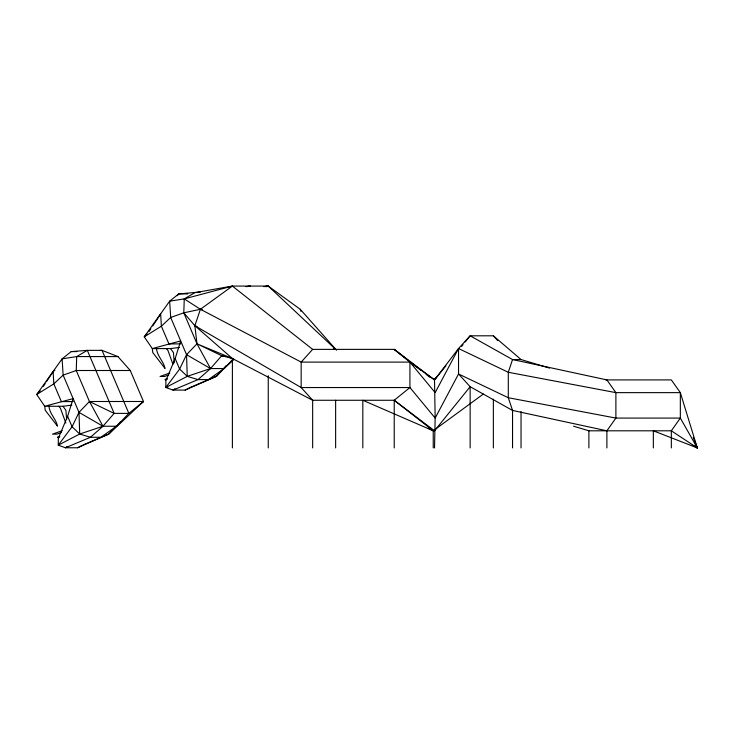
<?xml version="1.0" encoding="UTF-8"?>
<svg xmlns="http://www.w3.org/2000/svg" width="734" height="734" viewBox="0 0 734 734"><rect width="100%" height="100%" fill="white"/><g stroke="black" fill="none" stroke-linecap="round" stroke-linejoin="round"><path stroke-width="1.1" d="M233.329 358.917L216.411 376.349L185.161 390.093L173.004 390.093L165.82 387.488L165.902 380.561L175.169 358.587L180.683 340.925L152.296 348.586L144.249 336.833L169.646 301.188L178.747 293.912L200.529 292.004M234.174 359.293L224.063 368.569L210.53 368.569L196.987 343.815L183.794 312.822L184.262 298.894L194.868 292.673L232.394 286.077L268.249 286.077L300.243 309.28L336.539 350.173M49.013 406.269C49.407 413.609 56.059 418.885 57.472 426.133L45.242 410.288L44.746 406.269L36.7 394.516L62.096 358.862L71.198 351.595L87.318 350.357L102.035 350.357L117.935 356.577L130.276 370.505L143.469 401.498L108.861 434.023L83.63 444.721M156.562 348.586C156.957 355.935 163.609 361.201 165.022 368.459L152.791 352.614L152.296 348.586L170.527 348.586L179.399 347.448M434.519 447.923L435.161 418.077L434.519 379.909L458.539 348.531L470.145 335.805L493.358 335.805L521.039 359.55L549.491 368.092M116.486 425.692L108.861 434.023L77.611 447.768L65.454 447.768L58.261 445.171L58.353 438.235L67.62 416.27L73.134 398.608L44.746 406.269L62.977 406.269L71.849 405.131M117.935 356.577L76.712 356.577L62.096 358.862L63.142 375.138L78.988 412.361L72.079 426.748L58.261 445.171L79.703 434.023L102.98 426.252L116.513 426.252L128.863 413.38L143.469 401.498L89.438 401.498L78.988 412.361L79.703 434.023L90.456 437.271L100.87 437.271L116.513 426.252L120.578 421.619M445.923 365.798L434.519 379.909L394.222 349.375L312.656 349.375L232.394 286.077L200.41 309.28L194.859 325.694L196.987 343.815L186.537 354.687L179.628 369.064L165.82 387.488L167.838 387.488M653.343 447.923L653.343 430.803L697.3 447.923L680.335 392.635L615.89 392.635L508.295 372.276L458.539 348.531L435.161 392.635L409.921 362.101L394.222 349.375L408.407 360.477M43.343 386.396L45.178 383.616M46.398 381.763L53.114 371.569L54.876 370.193M149.066 331.502L150.892 328.722M152.727 325.942L160.663 313.895L161.379 326.199L168.912 343.897L180.674 343.897M606.89 447.923L606.89 430.803L615.89 418.077L615.89 392.635L606.89 379.909L512.543 359.55L470.145 335.805L465.154 341.98M177.362 295.729L178.747 293.912L187.776 293.912M461.594 346.393L463.026 344.622M362.825 447.923L362.825 400.269L433.234 430.803L434.519 430.803L470.145 386.699L512.543 410.444L606.89 430.803M223.962 355.706L221.696 355.706L210.53 368.569L198.015 379.597L173.004 390.093L174.857 388.781M226.1 366.257L224.063 368.569L208.419 379.597L198.015 379.597L187.253 376.349L179.628 369.064L175.169 358.587M312.656 349.375L301.169 362.101L301.169 387.543L312.656 400.269L312.656 447.923M190.134 387.488L216.411 376.349L226.329 365.514M40.205 390.837L36.7 394.516L53.821 383.873L63.142 375.138L76.244 370.505L130.276 370.505M147.048 333.897L144.249 336.833L161.379 326.199L170.692 317.455L183.794 312.822L200.41 309.28L202.602 309.932M232.394 447.923L232.394 358.522L221.696 355.706L196.987 343.815L232.394 358.522L312.656 400.269L394.222 400.269L409.921 387.543L409.921 362.101L301.169 362.101L200.41 309.28L184.262 298.894L169.646 301.188L170.692 317.455L186.537 354.687L187.253 376.349L165.82 387.488M141.625 402.856L143.469 401.498M434.143 379.239L435.968 377.909M434.143 430.133L483.339 394.048M67.299 446.456L65.454 447.768L90.456 437.271L102.98 426.252L114.146 413.38L128.863 413.38L102.035 350.357L99.87 350.513M185.161 390.093L189.133 388.011M77.611 447.768L82.575 445.171M166.93 378.616L165.058 379.469L165.398 379.928L167.361 379.157M59.371 436.29L57.509 437.152L57.848 437.602L59.812 436.84M169.783 373.01L160.076 376.459L164.535 376.459L168.848 374.927M62.234 430.684L52.527 434.133L56.986 434.133L61.298 432.601M187.253 376.349L210.53 368.569L186.537 354.687M266.057 286.737L268.249 286.077L335.631 349.375L333.438 348.723M184.262 298.894L232.394 286.077M246.927 286.627L250.322 286.077L245.798 286.618M264.891 286.59L268.249 286.077L263.735 286.59M71.198 351.595L76.841 351.595M521.039 359.55L512.543 359.55L508.295 372.276L508.295 397.727L512.543 410.444L512.543 447.923M214.328 376.349L216.411 376.349M605.853 379.909L671.335 379.909L680.335 392.635L680.335 418.077L697.3 447.923L693.3 445.666M73.125 401.581L61.362 401.581L53.821 383.873L53.114 371.569M573.575 426.206L588.897 430.803L671.335 430.803L697.3 447.923L693.245 437.29M221.696 355.706L223.971 355.843M196.978 326.547L194.859 325.694L183.794 312.822M89.438 401.498L114.146 413.38L87.318 350.357L76.712 356.577L76.244 370.505L89.438 401.498L102.98 426.252L78.988 412.361M428.17 428.261L433.234 430.803L433.234 447.923M409.921 362.101L434.519 379.909M394.222 447.923L394.222 400.269L434.519 430.803M410.178 361.871L420.821 370.193M426.142 374.358L429.684 377.138M394.222 400.269L433.234 430.803M232.394 358.522L194.859 325.694L301.169 387.543L409.921 387.543L435.161 418.077L458.539 373.973L458.539 348.531M79.703 434.023L72.079 426.748L67.62 416.27M695.722 446.272L697.3 447.923L696.061 446.006M493.358 335.805L497.707 340.576M166.26 348.586L167.948 350.476L172.967 364.348M58.702 406.269L60.399 408.15L65.849 423.05M170.527 348.586L173.453 352.614L174.27 362.798M62.977 406.269L65.904 410.288L66.629 419.343M300.243 309.28L300.931 311.335M671.335 447.923L671.335 430.803L680.335 418.077L615.89 418.077L508.295 397.727L458.539 373.973L470.145 386.699L470.145 447.923M588.897 430.803L588.897 447.923M521.039 411.581L521.039 447.923M493.358 399.168L493.358 447.923M335.631 400.269L335.631 447.923M268.249 375.707L268.249 447.923"/></g></svg>
